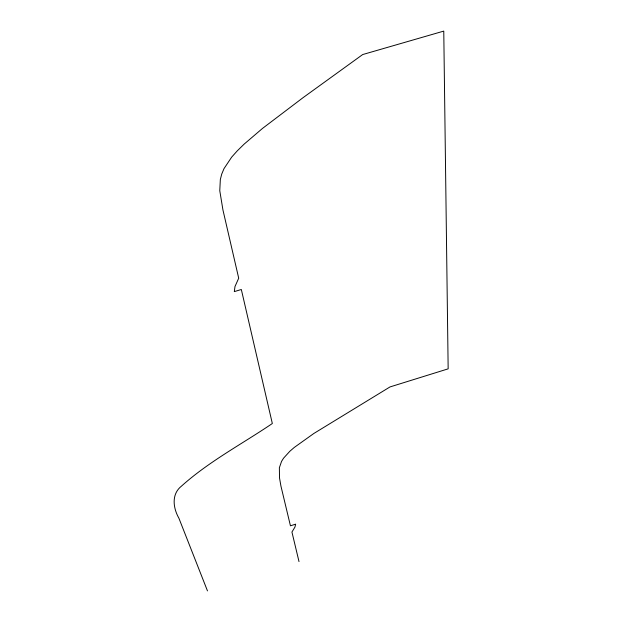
<?xml version="1.0" encoding="UTF-8"?>
<svg xmlns="http://www.w3.org/2000/svg" width="622" height="622" viewBox="0 0 622 622"><rect width="100%" height="100%" fill="white"/><g stroke="black" fill="none" stroke-linecap="round" stroke-linejoin="round"><path stroke-width="0.93" d="M207.476 590.9L178.879 518.149C173.118 508.05 171.198 494.21 181.469 486.124C208.899 461.47 241.935 444.108 272.335 423.52L241.328 289.494L234.315 291.609L234.984 286.532L238.708 278.197L222.94 209.956L219.776 190.713L220.336 179.509L221.727 174.082L224.013 168.616L231.672 157.125L237.27 150.858L244.189 144.079L262.484 128.435L302.976 97.724L362.688 54.549L443.766 31.1L448.159 368.846L389.986 386.938L313.885 433.448L294.276 447.436L289.829 451.284L283.546 458.196L281.541 461.415L279.371 467.728L279.519 477.945L280.919 486L290.443 525.815L295.644 524.159L294.937 527.122L291.936 532.035L299.003 561.588"/></g></svg>
